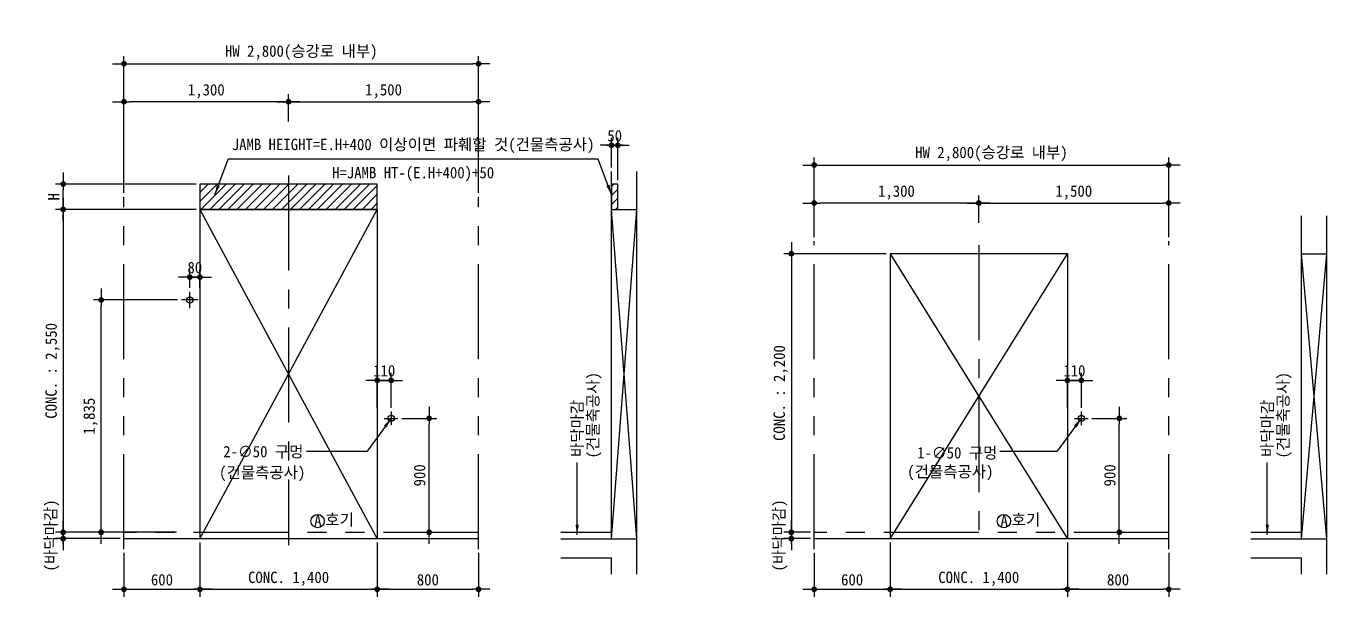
# Model space of a CAD drawing. Extents: x -9109 to 174251, y 57759 to 115528.
# Drawn here: x 42156 to 52429, y 85162 to 89670 of the extents above; entities that cross this region are included whole.
import ezdxf
from ezdxf.enums import TextEntityAlignment as Align

# ---------------------------------------------------------------- set-up
doc = ezdxf.new("R2010")
doc.units = 0
doc.header["$LTSCALE"] = 600
doc.header["$MEASUREMENT"] = 0
doc.linetypes.add('CENTER', pattern=[2, 1.25, -0.25, 0.25, -0.25])
doc.linetypes.add('PHANTOM', pattern=[2.5, 1.25, -0.25, 0.25, -0.25, 0.25, -0.25])
doc.layers.get('0').update_dxf_attribs({"linetype": 'CONTINUOUS'})
for name, color, linetype in [('1', 3, 'CONTINUOUS'), ('3', 1, 'CENTER'), ('4', 6, 'PHANTOM'), ('A-DIMS', 7, 'CONTINUOUS'), ('ZMATERIEL', 7, 'CONTINUOUS')]:
    doc.layers.add(name, color=color, linetype=linetype)
doc.layers.add('A-MKXS-LEAD', color=7, linetype='CONTINUOUS', lineweight=25)
doc.layers.add('A-XXXX-TXT2', color=3, linetype='CONTINUOUS', lineweight=25)
doc.styles.add('HY울릉도L', font='')
doc.styles.add('OTIS', font='')
doc.styles.add('굴림', font='')
doc.styles.add('돋움', font='')
doc.styles.add('돋움체', font='')
doc.styles.get('HY울릉도L').set_extended_font_data('Dotum')
doc.styles.get('OTIS').set_extended_font_data('Dotum')
doc.styles.get('굴림').set_extended_font_data('Dotum')
doc.styles.get('돋움').set_extended_font_data('DotumChe')
doc.styles.get('돋움체').set_extended_font_data('DotumChe')
doc.dimstyles.new('CDIM', dxfattribs={"dimtxt": 3, "dimasz": 1.5, "dimexe": 2, "dimexo": 1, "dimgap": 1, "dimtad": 1, "dimdec": 0, "dimrnd": 0.5, "dimzin": 0, "dimdsep": 32, "dimlunit": 6, "dimtxsty": 'HY울릉도L', "dimblk1": '_CIDOT', "dimblk2": '_CIDOT', "dimsah": 1, "dimcen": 5.5, "dimclrd": 2, "dimclre": 2, "dimclrt": 7, "dimadec": 0, "dimazin": 0, "dimtfac": 1, "dimtdec": 0, "dimtix": 1, "dimtmove": 2, "dimatfit": 1, "dimldrblk": '_CIDOT', "dimfxl": 1, "dimtolj": 1, "dimtzin": 0, "dimlwd": -1, "dimarcsym": 0})
doc.dimstyles.new('OTIS', dxfattribs={"dimscale": 100, "dimtxt": 2.25, "dimasz": 2, "dimexe": 0.8, "dimexo": 0.8, "dimgap": 0.7, "dimtad": 1, "dimdsep": 46, "dimtxsty": '굴림', "dimblk": 'DOT', "dimcen": 0, "dimclrd": 3, "dimclre": 3, "dimclrt": 3, "dimadec": 0, "dimazin": 0, "dimtfac": 1, "dimtmove": 0, "dimatfit": 3, "dimfxl": 1, "dimtolj": 1, "dimarcsym": 0})

# ---------------------------------------------------------------- blocks, each defined once
blk = doc.blocks.new('_CIDOT')
at = {"color": 0, "linetype": 'ByBlock'}
blk.add_line((2, 0), (-1, 0), dxfattribs=at)
at = {"color": 0, "linetype": 'ByBlock', "const_width": 0.5}
blk.add_lwpolyline([(-0.25, 0, 1), (0.25, 0, 1)], format="xyb", close=True, dxfattribs=at)
blk = doc.blocks.new('*D294')
at = {"layer": 'A-DIMS', "lineweight": -2, "transparency": 16777216}
for p, q in [((43499, 88222), (42389, 88222)), ((42899, 85672), (42389, 85672))]:
    blk.add_line(p, q, dxfattribs=at)
at = {"layer": 'A-DIMS', "transparency": 16777216}
blk.add_line((42449, 88177), (42449, 85717), dxfattribs=at)
at = {"layer": 'A-DIMS', "transparency": 16777216, "xscale": 45, "yscale": 45, "zscale": 45}
for p, rotation in [((42449, 88222), 90), ((42449, 85672), 270)]:
    blk.add_blockref('_CIDOT', p, dxfattribs=dict(at, rotation=rotation))
at = {"layer": 'A-DIMS', "color": 3, "transparency": 16777216, "insert": (42365, 86947), "char_height": 90, "attachment_point": 5, "rotation": 90, "style": '돋움체'}
blk.add_mtext('\\A1;CONC. : 2,550', dxfattribs=at)
blk = doc.blocks.new('*D298')
at = {"layer": 'A-DIMS', "lineweight": -2, "transparency": 16777216}
for p, q in [((43529, 85592), (43529, 85162)), ((44929, 85592), (44929, 85162))]:
    blk.add_line(p, q, dxfattribs=at)
at = {"layer": 'A-DIMS', "transparency": 16777216}
blk.add_line((43574, 85222), (44884, 85222), dxfattribs=at)
at = {"layer": 'A-DIMS', "transparency": 16777216, "xscale": 45, "yscale": 45, "zscale": 45, "rotation": 180}
blk.add_blockref('_CIDOT', (43529, 85222), dxfattribs=at)
at = {"layer": 'A-DIMS', "transparency": 16777216, "xscale": 45, "yscale": 45, "zscale": 45}
blk.add_blockref('_CIDOT', (44929, 85222), dxfattribs=at)
at = {"layer": 'A-DIMS', "color": 3, "transparency": 16777216, "insert": (44229, 85305), "char_height": 90, "attachment_point": 5, "style": '돋움체'}
blk.add_mtext('\\A1;CONC. 1,400', dxfattribs=at)
blk = doc.blocks.new('*D302')
at = {"layer": 'A-DIMS', "lineweight": -2, "transparency": 16777216}
for p, q in [((42929, 88352), (42929, 89132)), ((44229, 88915), (44229, 89132))]:
    blk.add_line(p, q, dxfattribs=at)
at = {"layer": 'A-DIMS', "transparency": 16777216}
blk.add_line((44184, 89072), (42974, 89072), dxfattribs=at)
at = {"layer": 'A-DIMS', "transparency": 16777216, "xscale": 45, "yscale": 45, "zscale": 45, "rotation": 180}
blk.add_blockref('_CIDOT', (42929, 89072), dxfattribs=at)
at = {"layer": 'A-DIMS', "transparency": 16777216, "xscale": 45, "yscale": 45, "zscale": 45}
blk.add_blockref('_CIDOT', (44229, 89072), dxfattribs=at)
at = {"layer": 'A-DIMS', "color": 3, "transparency": 16777216, "insert": (43579, 89155), "char_height": 90, "attachment_point": 5, "style": '돋움체'}
blk.add_mtext('\\A1;1,300', dxfattribs=at)
blk = doc.blocks.new('*D303')
at = {"layer": 'A-DIMS', "lineweight": -2, "transparency": 16777216}
for p, q in [((44229, 88915), (44229, 89132)), ((45729, 88352), (45729, 89132))]:
    blk.add_line(p, q, dxfattribs=at)
at = {"layer": 'A-DIMS', "transparency": 16777216}
blk.add_line((44274, 89072), (45684, 89072), dxfattribs=at)
at = {"layer": 'A-DIMS', "transparency": 16777216, "xscale": 45, "yscale": 45, "zscale": 45, "rotation": 180}
blk.add_blockref('_CIDOT', (44229, 89072), dxfattribs=at)
at = {"layer": 'A-DIMS', "transparency": 16777216, "xscale": 45, "yscale": 45, "zscale": 45}
blk.add_blockref('_CIDOT', (45729, 89072), dxfattribs=at)
at = {"layer": 'A-DIMS', "color": 3, "transparency": 16777216, "insert": (44979, 89155), "char_height": 90, "attachment_point": 5, "style": '돋움체'}
blk.add_mtext('\\A1;1,500', dxfattribs=at)
blk = doc.blocks.new('*D304')
at = {"layer": 'A-DIMS', "lineweight": -2, "transparency": 16777216}
for p, q in [((42929, 88352), (42929, 89432)), ((45729, 88352), (45729, 89432))]:
    blk.add_line(p, q, dxfattribs=at)
at = {"layer": 'A-DIMS', "transparency": 16777216}
blk.add_line((42974, 89372), (45684, 89372), dxfattribs=at)
at = {"layer": 'A-DIMS', "transparency": 16777216, "xscale": 45, "yscale": 45, "zscale": 45, "rotation": 180}
blk.add_blockref('_CIDOT', (42929, 89372), dxfattribs=at)
at = {"layer": 'A-DIMS', "transparency": 16777216, "xscale": 45, "yscale": 45, "zscale": 45}
blk.add_blockref('_CIDOT', (45729, 89372), dxfattribs=at)
at = {"layer": 'A-DIMS', "color": 3, "transparency": 16777216, "insert": (44329, 89460), "char_height": 90, "attachment_point": 5, "style": '돋움체'}
blk.add_mtext('\\A1;HW 2,800(승강로 내부)', dxfattribs=at)
blk = doc.blocks.new('*D305')
at = {"layer": 'A-DIMS', "lineweight": -2, "transparency": 16777216}
for p, q in [((43529, 85592), (43529, 85162)), ((42929, 85509), (42929, 85162))]:
    blk.add_line(p, q, dxfattribs=at)
at = {"layer": 'A-DIMS', "transparency": 16777216}
blk.add_line((42974, 85222), (43484, 85222), dxfattribs=at)
at = {"layer": 'A-DIMS', "transparency": 16777216, "xscale": 45, "yscale": 45, "zscale": 45, "rotation": 180}
blk.add_blockref('_CIDOT', (42929, 85222), dxfattribs=at)
at = {"layer": 'A-DIMS', "transparency": 16777216, "xscale": 45, "yscale": 45, "zscale": 45}
blk.add_blockref('_CIDOT', (43529, 85222), dxfattribs=at)
at = {"layer": 'A-DIMS', "color": 3, "transparency": 16777216, "insert": (43229, 85297), "char_height": 90, "attachment_point": 5, "style": '돋움체'}
blk.add_mtext('\\A1;600', dxfattribs=at)
blk = doc.blocks.new('*D306')
at = {"layer": 'A-DIMS', "lineweight": -2, "transparency": 16777216}
for p, q in [((44929, 85592), (44929, 85162)), ((45729, 85509), (45729, 85162))]:
    blk.add_line(p, q, dxfattribs=at)
at = {"layer": 'A-DIMS', "transparency": 16777216}
blk.add_line((44974, 85222), (45684, 85222), dxfattribs=at)
at = {"layer": 'A-DIMS', "transparency": 16777216, "xscale": 45, "yscale": 45, "zscale": 45, "rotation": 180}
blk.add_blockref('_CIDOT', (44929, 85222), dxfattribs=at)
at = {"layer": 'A-DIMS', "transparency": 16777216, "xscale": 45, "yscale": 45, "zscale": 45}
blk.add_blockref('_CIDOT', (45729, 85222), dxfattribs=at)
at = {"layer": 'A-DIMS', "color": 3, "transparency": 16777216, "insert": (45329, 85297), "char_height": 90, "attachment_point": 5, "style": '돋움체'}
blk.add_mtext('\\A1;800', dxfattribs=at)
blk = doc.blocks.new('*D313')
at = {"layer": 'A-DIMS', "lineweight": -2, "transparency": 16777216}
for p, q in [((45123, 86572), (45399, 86572)), ((45123, 85672), (45399, 85672))]:
    blk.add_line(p, q, dxfattribs=at)
at = {"layer": 'A-DIMS', "transparency": 16777216}
blk.add_line((45339, 85717), (45339, 86527), dxfattribs=at)
at = {"layer": 'A-DIMS', "transparency": 16777216, "xscale": 45, "yscale": 45, "zscale": 45}
for p, rotation in [((45339, 86572), 90), ((45339, 85672), 270)]:
    blk.add_blockref('_CIDOT', p, dxfattribs=dict(at, rotation=rotation))
at = {"layer": 'A-DIMS', "color": 3, "transparency": 16777216, "insert": (45264, 86122), "char_height": 90, "attachment_point": 5, "rotation": 90, "style": '돋움체'}
blk.add_mtext('\\A1;900', dxfattribs=at)
blk = doc.blocks.new('*D314')
at = {"layer": 'A-DIMS', "lineweight": -2, "transparency": 16777216}
for p, q in [((44929, 86656), (44929, 86932)), ((45039, 86656), (45039, 86932))]:
    blk.add_line(p, q, dxfattribs=at)
at = {"layer": 'A-DIMS', "transparency": 16777216}
for p, q in [((44884, 86872), (44839, 86872)), ((44929, 86872), (45039, 86872)), ((45084, 86872), (45129, 86872))]:
    blk.add_line(p, q, dxfattribs=at)
at = {"layer": 'A-DIMS', "transparency": 16777216, "xscale": 45, "yscale": 45, "zscale": 45}
blk.add_blockref('_CIDOT', (44929, 86872), dxfattribs=at)
at = {"layer": 'A-DIMS', "transparency": 16777216, "xscale": 45, "yscale": 45, "zscale": 45, "rotation": 180}
blk.add_blockref('_CIDOT', (45039, 86872), dxfattribs=at)
at = {"layer": 'A-DIMS', "color": 3, "transparency": 16777216, "insert": (44984, 86947), "char_height": 90, "attachment_point": 5, "style": '돋움체'}
blk.add_mtext('\\A1;110', dxfattribs=at)
blk = doc.blocks.new('*D241')
at = {"layer": 'A-DIMS', "transparency": 16777216}
for p, q in [((42449, 85717), (42449, 85762)), ((42449, 85672), (42449, 85622)), ((42449, 85577), (42449, 85532))]:
    blk.add_line(p, q, dxfattribs=at)
at = {"layer": 'A-DIMS', "lineweight": -2, "transparency": 16777216}
for p, q in [((42899, 85672), (42389, 85672)), ((42899, 85622), (42389, 85622))]:
    blk.add_line(p, q, dxfattribs=at)
at = {"layer": 'A-DIMS', "transparency": 16777216, "xscale": 45, "yscale": 45, "zscale": 45}
for p, rotation in [((42449, 85672), 270), ((42449, 85622), 90)]:
    blk.add_blockref('_CIDOT', p, dxfattribs=dict(at, rotation=rotation))
at = {"layer": 'A-DIMS', "color": 3, "transparency": 16777216, "insert": (42362, 85647), "char_height": 90, "attachment_point": 5, "rotation": 90, "style": '돋움체'}
blk.add_mtext('\\A1;(바닥마감)', dxfattribs=at)
blk = doc.blocks.new('*D244')
at = {"layer": 'A-DIMS', "lineweight": -2, "transparency": 16777216}
for p, q in [((43353, 87507), (42689, 87507)), ((43345, 85672), (42689, 85672))]:
    blk.add_line(p, q, dxfattribs=at)
at = {"layer": 'A-DIMS', "transparency": 16777216}
blk.add_line((42749, 85717), (42749, 87462), dxfattribs=at)
at = {"layer": 'A-DIMS', "transparency": 16777216, "xscale": 45, "yscale": 45, "zscale": 45}
for p, rotation in [((42749, 87507), 90), ((42749, 85672), 270)]:
    blk.add_blockref('_CIDOT', p, dxfattribs=dict(at, rotation=rotation))
at = {"layer": 'A-DIMS', "color": 3, "transparency": 16777216, "insert": (42665, 86589), "char_height": 90, "attachment_point": 5, "rotation": 90, "style": '돋움체'}
blk.add_mtext('\\A1;1,835', dxfattribs=at)
blk = doc.blocks.new('*D245')
at = {"layer": 'A-DIMS', "lineweight": -2, "transparency": 16777216}
for p, q in [((43449, 87602), (43449, 87747)), ((43529, 87602), (43529, 87747))]:
    blk.add_line(p, q, dxfattribs=at)
at = {"layer": 'A-DIMS', "transparency": 16777216}
for p, q in [((43404, 87687), (43359, 87687)), ((43529, 87687), (43449, 87687)), ((43574, 87687), (43619, 87687))]:
    blk.add_line(p, q, dxfattribs=at)
at = {"layer": 'A-DIMS', "transparency": 16777216, "xscale": 45, "yscale": 45, "zscale": 45}
blk.add_blockref('_CIDOT', (43449, 87687), dxfattribs=at)
at = {"layer": 'A-DIMS', "transparency": 16777216, "xscale": 45, "yscale": 45, "zscale": 45, "rotation": 180}
blk.add_blockref('_CIDOT', (43529, 87687), dxfattribs=at)
at = {"layer": 'A-DIMS', "color": 3, "transparency": 16777216, "insert": (43489, 87762), "char_height": 90, "attachment_point": 5, "style": '돋움체'}
blk.add_mtext('\\A1;80', dxfattribs=at)
blk = doc.blocks.new('*D247')
at = {"layer": 'A-DIMS', "lineweight": -2, "transparency": 16777216}
for p, q in [((48949, 87872), (48139, 87872)), ((48349, 85672), (48139, 85672))]:
    blk.add_line(p, q, dxfattribs=at)
at = {"layer": 'A-DIMS', "transparency": 16777216}
blk.add_line((48199, 87827), (48199, 85717), dxfattribs=at)
at = {"layer": 'A-DIMS', "transparency": 16777216, "xscale": 45, "yscale": 45, "zscale": 45}
for p, rotation in [((48199, 87872), 90), ((48199, 85672), 270)]:
    blk.add_blockref('_CIDOT', p, dxfattribs=dict(at, rotation=rotation))
at = {"layer": 'A-DIMS', "color": 3, "transparency": 16777216, "insert": (48115, 86772), "char_height": 90, "attachment_point": 5, "rotation": 90, "style": '돋움체'}
blk.add_mtext('\\A1;CONC. : 2,200', dxfattribs=at)
blk = doc.blocks.new('*D249')
at = {"layer": 'A-DIMS', "lineweight": -2, "transparency": 16777216}
for p, q in [((48979, 85592), (48979, 85162)), ((50379, 85592), (50379, 85162))]:
    blk.add_line(p, q, dxfattribs=at)
at = {"layer": 'A-DIMS', "transparency": 16777216}
blk.add_line((49024, 85222), (50334, 85222), dxfattribs=at)
at = {"layer": 'A-DIMS', "transparency": 16777216, "xscale": 45, "yscale": 45, "zscale": 45, "rotation": 180}
blk.add_blockref('_CIDOT', (48979, 85222), dxfattribs=at)
at = {"layer": 'A-DIMS', "transparency": 16777216, "xscale": 45, "yscale": 45, "zscale": 45}
blk.add_blockref('_CIDOT', (50379, 85222), dxfattribs=at)
at = {"layer": 'A-DIMS', "color": 3, "transparency": 16777216, "insert": (49679, 85305), "char_height": 90, "attachment_point": 5, "style": '돋움체'}
blk.add_mtext('\\A1;CONC. 1,400', dxfattribs=at)
blk = doc.blocks.new('*D253')
at = {"layer": 'A-DIMS', "lineweight": -2, "transparency": 16777216}
for p, q in [((48379, 88002), (48379, 88332)), ((49679, 88115), (49679, 88332))]:
    blk.add_line(p, q, dxfattribs=at)
at = {"layer": 'A-DIMS', "transparency": 16777216}
blk.add_line((49634, 88272), (48424, 88272), dxfattribs=at)
at = {"layer": 'A-DIMS', "transparency": 16777216, "xscale": 45, "yscale": 45, "zscale": 45, "rotation": 180}
blk.add_blockref('_CIDOT', (48379, 88272), dxfattribs=at)
at = {"layer": 'A-DIMS', "transparency": 16777216, "xscale": 45, "yscale": 45, "zscale": 45}
blk.add_blockref('_CIDOT', (49679, 88272), dxfattribs=at)
at = {"layer": 'A-DIMS', "color": 3, "transparency": 16777216, "insert": (49029, 88355), "char_height": 90, "attachment_point": 5, "style": '돋움체'}
blk.add_mtext('\\A1;1,300', dxfattribs=at)
blk = doc.blocks.new('*D254')
at = {"layer": 'A-DIMS', "lineweight": -2, "transparency": 16777216}
for p, q in [((49679, 88115), (49679, 88332)), ((51179, 88002), (51179, 88332))]:
    blk.add_line(p, q, dxfattribs=at)
at = {"layer": 'A-DIMS', "transparency": 16777216}
blk.add_line((49724, 88272), (51134, 88272), dxfattribs=at)
at = {"layer": 'A-DIMS', "transparency": 16777216, "xscale": 45, "yscale": 45, "zscale": 45, "rotation": 180}
blk.add_blockref('_CIDOT', (49679, 88272), dxfattribs=at)
at = {"layer": 'A-DIMS', "transparency": 16777216, "xscale": 45, "yscale": 45, "zscale": 45}
blk.add_blockref('_CIDOT', (51179, 88272), dxfattribs=at)
at = {"layer": 'A-DIMS', "color": 3, "transparency": 16777216, "insert": (50429, 88355), "char_height": 90, "attachment_point": 5, "style": '돋움체'}
blk.add_mtext('\\A1;1,500', dxfattribs=at)
blk = doc.blocks.new('*D255')
at = {"layer": 'A-DIMS', "lineweight": -2, "transparency": 16777216}
for p, q in [((48379, 88002), (48379, 88632)), ((51179, 88002), (51179, 88632))]:
    blk.add_line(p, q, dxfattribs=at)
at = {"layer": 'A-DIMS', "transparency": 16777216}
blk.add_line((48424, 88572), (51134, 88572), dxfattribs=at)
at = {"layer": 'A-DIMS', "transparency": 16777216, "xscale": 45, "yscale": 45, "zscale": 45, "rotation": 180}
blk.add_blockref('_CIDOT', (48379, 88572), dxfattribs=at)
at = {"layer": 'A-DIMS', "transparency": 16777216, "xscale": 45, "yscale": 45, "zscale": 45}
blk.add_blockref('_CIDOT', (51179, 88572), dxfattribs=at)
at = {"layer": 'A-DIMS', "color": 3, "transparency": 16777216, "insert": (49779, 88660), "char_height": 90, "attachment_point": 5, "style": '돋움체'}
blk.add_mtext('\\A1;HW 2,800(승강로 내부)', dxfattribs=at)
blk = doc.blocks.new('*D256')
at = {"layer": 'A-DIMS', "lineweight": -2, "transparency": 16777216}
for p, q in [((48979, 85592), (48979, 85162)), ((48379, 85509), (48379, 85162))]:
    blk.add_line(p, q, dxfattribs=at)
at = {"layer": 'A-DIMS', "transparency": 16777216}
blk.add_line((48424, 85222), (48934, 85222), dxfattribs=at)
at = {"layer": 'A-DIMS', "transparency": 16777216, "xscale": 45, "yscale": 45, "zscale": 45, "rotation": 180}
blk.add_blockref('_CIDOT', (48379, 85222), dxfattribs=at)
at = {"layer": 'A-DIMS', "transparency": 16777216, "xscale": 45, "yscale": 45, "zscale": 45}
blk.add_blockref('_CIDOT', (48979, 85222), dxfattribs=at)
at = {"layer": 'A-DIMS', "color": 3, "transparency": 16777216, "insert": (48679, 85297), "char_height": 90, "attachment_point": 5, "style": '돋움체'}
blk.add_mtext('\\A1;600', dxfattribs=at)
blk = doc.blocks.new('*D257')
at = {"layer": 'A-DIMS', "lineweight": -2, "transparency": 16777216}
for p, q in [((50379, 85592), (50379, 85162)), ((51179, 85509), (51179, 85162))]:
    blk.add_line(p, q, dxfattribs=at)
at = {"layer": 'A-DIMS', "transparency": 16777216}
blk.add_line((50424, 85222), (51134, 85222), dxfattribs=at)
at = {"layer": 'A-DIMS', "transparency": 16777216, "xscale": 45, "yscale": 45, "zscale": 45, "rotation": 180}
blk.add_blockref('_CIDOT', (50379, 85222), dxfattribs=at)
at = {"layer": 'A-DIMS', "transparency": 16777216, "xscale": 45, "yscale": 45, "zscale": 45}
blk.add_blockref('_CIDOT', (51179, 85222), dxfattribs=at)
at = {"layer": 'A-DIMS', "color": 3, "transparency": 16777216, "insert": (50779, 85297), "char_height": 90, "attachment_point": 5, "style": '돋움체'}
blk.add_mtext('\\A1;800', dxfattribs=at)
blk = doc.blocks.new('*D263')
at = {"layer": 'A-DIMS', "lineweight": -2, "transparency": 16777216}
for p, q in [((50573, 86572), (50849, 86572)), ((50573, 85672), (50849, 85672))]:
    blk.add_line(p, q, dxfattribs=at)
at = {"layer": 'A-DIMS', "transparency": 16777216}
blk.add_line((50789, 85717), (50789, 86527), dxfattribs=at)
at = {"layer": 'A-DIMS', "transparency": 16777216, "xscale": 45, "yscale": 45, "zscale": 45}
for p, rotation in [((50789, 86572), 90), ((50789, 85672), 270)]:
    blk.add_blockref('_CIDOT', p, dxfattribs=dict(at, rotation=rotation))
at = {"layer": 'A-DIMS', "color": 3, "transparency": 16777216, "insert": (50714, 86122), "char_height": 90, "attachment_point": 5, "rotation": 90, "style": '돋움체'}
blk.add_mtext('\\A1;900', dxfattribs=at)
blk = doc.blocks.new('*D264')
at = {"layer": 'A-DIMS', "lineweight": -2, "transparency": 16777216}
for p, q in [((50379, 86656), (50379, 86932)), ((50489, 86656), (50489, 86932))]:
    blk.add_line(p, q, dxfattribs=at)
at = {"layer": 'A-DIMS', "transparency": 16777216}
for p, q in [((50334, 86872), (50289, 86872)), ((50379, 86872), (50489, 86872)), ((50534, 86872), (50579, 86872))]:
    blk.add_line(p, q, dxfattribs=at)
at = {"layer": 'A-DIMS', "transparency": 16777216, "xscale": 45, "yscale": 45, "zscale": 45}
blk.add_blockref('_CIDOT', (50379, 86872), dxfattribs=at)
at = {"layer": 'A-DIMS', "transparency": 16777216, "xscale": 45, "yscale": 45, "zscale": 45, "rotation": 180}
blk.add_blockref('_CIDOT', (50489, 86872), dxfattribs=at)
at = {"layer": 'A-DIMS', "color": 3, "transparency": 16777216, "insert": (50434, 86947), "char_height": 90, "attachment_point": 5, "style": '돋움체'}
blk.add_mtext('\\A1;110', dxfattribs=at)
blk = doc.blocks.new('*D266')
at = {"layer": 'A-DIMS', "transparency": 16777216}
for p, q in [((48199, 85717), (48199, 85762)), ((48199, 85672), (48199, 85622)), ((48199, 85577), (48199, 85532))]:
    blk.add_line(p, q, dxfattribs=at)
at = {"layer": 'A-DIMS', "lineweight": -2, "transparency": 16777216}
for p, q in [((48349, 85672), (48139, 85672)), ((48349, 85622), (48139, 85622))]:
    blk.add_line(p, q, dxfattribs=at)
at = {"layer": 'A-DIMS', "transparency": 16777216, "xscale": 45, "yscale": 45, "zscale": 45}
for p, rotation in [((48199, 85672), 270), ((48199, 85622), 90)]:
    blk.add_blockref('_CIDOT', p, dxfattribs=dict(at, rotation=rotation))
at = {"layer": 'A-DIMS', "color": 3, "transparency": 16777216, "insert": (48112, 85647), "char_height": 90, "attachment_point": 5, "rotation": 90, "style": '돋움체'}
blk.add_mtext('\\A1;(바닥마감)', dxfattribs=at)
blk = doc.blocks.new('*D269')
at = {"layer": 'A-DIMS', "lineweight": -2, "transparency": 16777216}
for p, q in [((46779, 88552), (46779, 88788)), ((46829, 88452), (46829, 88788))]:
    blk.add_line(p, q, dxfattribs=at)
at = {"layer": 'A-DIMS', "transparency": 16777216}
for p, q in [((46734, 88728), (46689, 88728)), ((46779, 88728), (46829, 88728)), ((46874, 88728), (46919, 88728))]:
    blk.add_line(p, q, dxfattribs=at)
at = {"layer": 'A-DIMS', "transparency": 16777216, "xscale": 45, "yscale": 45, "zscale": 45}
blk.add_blockref('_CIDOT', (46779, 88728), dxfattribs=at)
at = {"layer": 'A-DIMS', "transparency": 16777216, "xscale": 45, "yscale": 45, "zscale": 45, "rotation": 180}
blk.add_blockref('_CIDOT', (46829, 88728), dxfattribs=at)
at = {"layer": 'A-DIMS', "color": 3, "transparency": 16777216, "insert": (46804, 88803), "char_height": 90, "attachment_point": 5, "style": '돋움체'}
blk.add_mtext('\\A1;50', dxfattribs=at)
blk = doc.blocks.new('*D270')
at = {"layer": 'A-DIMS', "lineweight": -2, "transparency": 16777216}
for p, q in [((43499, 88422), (42389, 88422)), ((43499, 88222), (42389, 88222))]:
    blk.add_line(p, q, dxfattribs=at)
at = {"layer": 'A-DIMS', "transparency": 16777216}
blk.add_line((42449, 88267), (42449, 88377), dxfattribs=at)
at = {"layer": 'A-DIMS', "transparency": 16777216, "xscale": 45, "yscale": 45, "zscale": 45}
for p, rotation in [((42449, 88422), 90), ((42449, 88222), 270)]:
    blk.add_blockref('_CIDOT', p, dxfattribs=dict(at, rotation=rotation))
at = {"layer": 'A-DIMS', "color": 3, "transparency": 16777216, "insert": (42374, 88322), "char_height": 90, "attachment_point": 5, "rotation": 90, "style": '돋움체'}
blk.add_mtext('\\A1;H', dxfattribs=at)

msp = doc.modelspace()

# ---------------------------------------------------------------- hatches: boundary and pattern name
at = {"layer": '1'}
h = msp.add_hatch(dxfattribs=at)
h.set_pattern_fill('ANSI31', color=256, scale=400, style=0)
h.set_pattern_definition([(45, (38826.38, 82521.545), (-35.35534, 35.35534), [])])
h.paths.add_polyline_path([(44228.7, 88421.5), (43528.7, 88421.5), (43528.7, 88221.5), (44228.7, 88221.5)])
h.paths.add_polyline_path([(44928.7, 88421.5), (44228.7, 88421.5), (44228.7, 88221.5), (44928.7, 88221.5)])
h = msp.add_hatch(dxfattribs=at)
h.set_pattern_fill('ANSI31', color=256, scale=400, style=0)
h.set_pattern_definition([(45, (34996.256, 79447.58), (-35.35534, 35.35534), [])])
h.paths.add_polyline_path([(46828.7, 88421.5), (46778.7, 88421.5), (46778.7, 88221.5), (46828.7, 88221.5)])

# ---------------------------------------------------------------- linework, layer by layer
for p, q in [((46778.7, 85621.5), (46778.7, 88521.5)), ((46978.7, 85621.5), (46978.7, 88521.5)), ((43528.7, 88221.5), (43528.7, 85621.5)), ((44928.7, 88221.5), (43528.7, 88221.5)), ((44928.7, 88221.5), (44928.7, 85621.5)), ((46778.7, 88221.5), (46978.7, 88221.5)), ((52228.7, 85621.5), (52228.7, 88171.5)), ((52428.7, 85621.5), (52428.7, 88171.5)), ((48978.7, 87871.5), (48978.7, 85621.5)), ((50378.7, 87871.5), (48978.7, 87871.5)), ((50378.7, 87871.5), (50378.7, 85621.5)), ((52228.7, 87871.5), (52428.7, 87871.5)), ((45728.7, 85621.5), (42928.7, 85621.5)), ((46378.7, 85621.5), (46978.7, 85621.5)), ((46978.7, 85341.5), (46978.7, 85621.5)), ((51178.7, 85621.5), (48378.7, 85621.5)), ((51828.7, 85621.5), (52428.7, 85621.5)), ((52428.7, 85341.5), (52428.7, 85621.5)), ((46378.7, 85471.5), (46778.7, 85471.5)), ((46778.7, 85341.5), (46778.7, 85471.5)), ((51828.7, 85471.5), (52228.7, 85471.5)), ((52228.7, 85341.5), (52228.7, 85471.5))]:
    msp.add_line(p, q)
for points in [[(43528.7, 88221.5), (44928.7, 88221.5), (44928.7, 88421.5), (43528.7, 88421.5)], [(46828.7, 88421.5), (46778.7, 88421.5), (46778.7, 88221.5), (46828.7, 88221.5)]]:
    msp.add_lwpolyline(points, close=True)
msp.add_circle((43448.7, 87506.5), 25)
at = {"ltscale": 5}
for centre in [(45038.7, 86571.5), (50488.7, 86571.5)]:
    msp.add_circle(centre, 25, dxfattribs=at)
at = {"layer": '1'}
for p, q in [((43528.7, 85621.5), (44928.7, 88221.5)), ((43528.7, 88221.5), (44928.7, 85621.5)), ((46778.7, 85621.5), (46978.7, 88221.5)), ((46978.7, 85621.5), (46778.7, 88221.5)), ((48978.7, 85621.5), (50378.7, 87871.5)), ((48978.7, 87871.5), (50378.7, 85621.5)), ((52228.7, 85621.5), (52428.7, 87871.5)), ((52428.7, 85621.5), (52228.7, 87871.5))]:
    msp.add_line(p, q, dxfattribs=at)
for centre in [(44458.1, 85760.7), (49877.5, 85760.7)]:
    msp.add_circle(centre, 52.5, dxfattribs=at)
at = {"layer": '3'}
for p, q in [((44228.7, 88488.6), (44228.7, 85571.5)), ((49678.7, 87938.6), (49678.7, 85571.5)), ((43448.7, 87441.1), (43448.7, 87572)), ((43514.2, 87506.5), (43383.3, 87506.5))]:
    msp.add_line(p, q, dxfattribs=at)
at = {"layer": '3', "ltscale": 5}
for p, q in [((45038.7, 86625.5), (45038.7, 86517.5)), ((50488.7, 86625.5), (50488.7, 86517.5))]:
    msp.add_line(p, q, dxfattribs=at)
at = {"layer": '4'}
for p, q in [((42928.7, 85539), (42928.7, 88321.5)), ((45728.7, 85539), (45728.7, 88321.5)), ((48378.7, 85539), (48378.7, 87971.5)), ((51178.7, 85539), (51178.7, 87971.5)), ((45728.7, 85671.5), (42928.7, 85671.5)), ((46778.7, 85671.5), (46378.7, 85671.5)), ((51178.7, 85671.5), (48378.7, 85671.5)), ((52228.7, 85671.5), (51828.7, 85671.5))]:
    msp.add_line(p, q, dxfattribs=at)
at = {"layer": 'A-MKXS-LEAD'}
for p, q in [((46672.9, 88619.8), (43752.1, 88619.8)), ((44369.5, 86313.8), (44848.8, 86313.8)), ((49846.3, 86313.8), (50298.8, 86313.8))]:
    msp.add_line(p, q, dxfattribs=at)
at = {"layer": 'ZMATERIEL', "color": 1, "linetype": 'CENTER', "ltscale": 150}
for p, q in [((44984.7, 86571.5), (45092.7, 86571.5)), ((50434.7, 86571.5), (50542.7, 86571.5))]:
    msp.add_line(p, q, dxfattribs=at)

# ---------------------------------------------------------------- texts
at = {"layer": 'A-XXXX-TXT2', "style": '돋움'}
for s, p in [('JAMB HEIGHT=E.H+400 이상이면 파훼할 것(건물측공사)', (45212.5, 88689.8)), ('H=JAMB HT-(E.H+400)+50', (45212.5, 88467.1))]:
    msp.add_text(s, height=90, dxfattribs=at).set_placement(p, align=Align.CENTER)
for s, p in [('(건물축공사)', (46676.3, 86256.1)), ('(건물축공사)', (52126.3, 86256.1)), ('바닥마감', (46551.7, 86266)), ('바닥마감', (52001.7, 86266))]:
    msp.add_text(s, height=90, rotation=90, dxfattribs=at).set_placement(p)
for s, p in [('2-∅50 구멍 ', (43713.2, 86264.5)), ('1-∅50 구멍 ', (49193.1, 86255)), ('(건물측공사)', (43680.2, 86100)), ('(건물측공사)', (49113.9, 86106.5)), ('호기', (44518.9, 85727.3)), ('호기', (49938.3, 85727.3))]:
    msp.add_text(s, height=90, dxfattribs=at).set_placement(p)
for p in [(44460.3, 85765.1), (49879.7, 85765.1)]:
    msp.add_text('A', height=90, dxfattribs=at).set_placement(p, align=Align.MIDDLE_CENTER)

# ---------------------------------------------------------------- dimensions: what is measured, and where the dimension line sits
at = {"layer": 'A-DIMS'}
for base, p1, p2, text, picture, middle in [((45728.7, 89371.5), (42928.7, 88321.5), (45728.7, 88321.5), 'HW <>(승강로 내부)', '*D304', (44328.7, 89460.4)), ((51178.7, 88571.5), (48378.7, 87971.5), (51178.7, 87971.5), 'HW <>(승강로 내부)', '*D255', (49778.7, 88660.4)), ((44928.7, 85221.5), (43528.7, 85621.5), (44928.7, 85621.5), 'CONC. <>', '*D298', (44228.7, 85305.4)), ((50378.7, 85221.5), (48978.7, 85621.5), (50378.7, 85621.5), 'CONC. <>', '*D249', (49678.7, 85305.4))]:
    dim = msp.add_linear_dim(base=base, p1=p1, p2=p2, text=text, dimstyle='CDIM', override={"dimscale": 30, "dimtxsty": '돋움체', "dimclrd": 256, "dimclre": 256, "dimclrt": 3}, dxfattribs=at)
    dim.commit()
    dim.dimension.update_dxf_attribs({"geometry": picture, "text_midpoint": middle})
for base, p1, p2, picture, middle in [((42928.7, 89071.5), (44228.7, 88885.4), (42928.7, 88321.5), '*D302', (43578.7, 89155.1)), ((46828.7, 88728), (46778.7, 88521.5), (46828.7, 88421.5), '*D269', (46803.7, 88803.1)), ((48378.7, 88271.5), (49678.7, 88085.4), (48378.7, 87971.5), '*D253', (49028.7, 88355.1)), ((43528.7, 85221.5), (42928.7, 85539), (43528.7, 85621.5), '*D305', (43228.7, 85296.6)), ((45728.7, 85221.5), (44928.7, 85621.5), (45728.7, 85539), '*D306', (45328.7, 85296.6)), ((48978.7, 85221.5), (48378.7, 85539), (48978.7, 85621.5), '*D256', (48678.7, 85296.6)), ((51178.7, 85221.5), (50378.7, 85621.5), (51178.7, 85539), '*D257', (50778.7, 85296.6))]:
    dim = msp.add_linear_dim(base=base, p1=p1, p2=p2, dimstyle='CDIM', override={"dimscale": 30, "dimtxsty": '돋움체', "dimclrd": 256, "dimclre": 256, "dimclrt": 3}, dxfattribs=at)
    dim.commit()
    dim.dimension.update_dxf_attribs({"geometry": picture, "text_midpoint": middle})
for base, p1, p2, angle, picture, middle in [((45728.7, 89071.5), (44228.7, 88885.4), (45728.7, 88321.5), 180, '*D303', (44978.7, 89155.1)), ((51178.7, 88271.5), (49678.7, 88085.4), (51178.7, 87971.5), 180, '*D254', (50428.7, 88355.1)), ((43448.7, 87686.5), (43528.7, 87572), (43448.7, 87572), 180, '*D245', (43488.7, 87761.6)), ((42748.7, 87506.5), (43374.7, 85671.5), (43383.3, 87506.5), 90, '*D244', (42665.2, 86589)), ((45038.7, 86871.5), (44928.7, 86625.5), (45038.7, 86625.5), 0, '*D314', (44983.7, 86946.6)), ((50488.7, 86871.5), (50378.7, 86625.5), (50488.7, 86625.5), 0, '*D264', (50433.7, 86946.6)), ((45338.7, 86571.5), (45092.7, 85671.5), (45092.7, 86571.5), 90, '*D313', (45263.7, 86121.5)), ((50788.7, 86571.5), (50542.7, 85671.5), (50542.7, 86571.5), 90, '*D263', (50713.7, 86121.5))]:
    dim = msp.add_linear_dim(base=base, p1=p1, p2=p2, angle=angle, dimstyle='CDIM', override={"dimscale": 30, "dimtxsty": '돋움체', "dimclrd": 256, "dimclre": 256, "dimclrt": 3}, dxfattribs=at)
    dim.commit()
    dim.dimension.update_dxf_attribs({"geometry": picture, "text_midpoint": middle})
for base, p1, p2, text, picture, middle in [((42448.7, 88421.5), (43528.7, 88221.5), (43528.7, 88421.5), 'H', '*D270', (42373.7, 88321.5)), ((42448.7, 85671.5), (43528.7, 88221.5), (42928.7, 85671.5), 'CONC. : <>', '*D294', (42364.9, 86946.5)), ((48198.7, 85671.5), (48978.7, 87871.5), (48378.7, 85671.5), 'CONC. : <>', '*D247', (48114.9, 86771.5)), ((42448.7, 85621.5), (42928.7, 85671.5), (42928.7, 85621.5), '(바닥마감)', '*D241', (42362.1, 85646.5)), ((48198.7, 85621.5), (48378.7, 85671.5), (48378.7, 85621.5), '(바닥마감)', '*D266', (48112.1, 85646.5))]:
    dim = msp.add_linear_dim(base=base, p1=p1, p2=p2, angle=90, text=text, dimstyle='CDIM', override={"dimscale": 30, "dimtxsty": '돋움체', "dimclrd": 256, "dimclre": 256, "dimclrt": 3}, dxfattribs=at)
    dim.commit()
    dim.dimension.update_dxf_attribs({"geometry": picture, "text_midpoint": middle})

# ---------------------------------------------------------------- leaders
at = {"layer": 'A-MKXS-LEAD'}
for points in [[(43646.3, 88337.1), (43752.1, 88619.8)], [(46778.7, 88337.1), (46672.9, 88619.8)], [(45038.7, 86571.5), (44848.8, 86313.8)], [(50488.7, 86571.5), (50298.8, 86313.8)], [(46507.6, 85653.5), (46507.6, 86222.1)], [(51957.6, 85653.5), (51957.6, 86222.1)]]:
    msp.add_leader(points, dimstyle='OTIS', override={"dimscale": 40, "dimtad": 0, "dimtxsty": 'OTIS', "dimclrd": 256, "dimatfit": 0}, dxfattribs=at)

doc.saveas('drawing.dxf')
